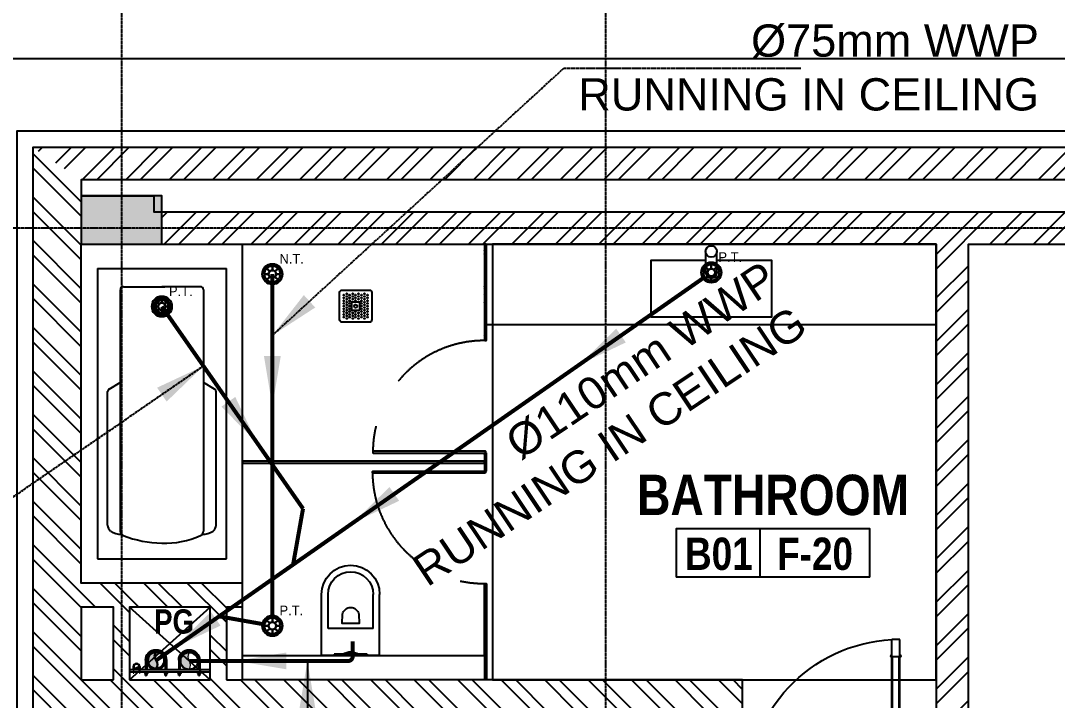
# Model space of a CAD drawing. Header units: millimetres. Extents: x -8500 to 104886, y -7800 to 56500.
# Drawn here: x 53925 to 60351, y 43374 to 47585 of the extents above; entities that cross this region are included whole.
import ezdxf
from ezdxf.enums import TextEntityAlignment as Align

# ---------------------------------------------------------------- set-up
doc = ezdxf.new("R2010")
doc.units = ezdxf.units.MM
doc.header["$LTSCALE"] = 10
doc.set_wipeout_variables(frame=1)
for name, pattern in [('1803 B01 Axis$0$CENTER2', [1.125, 0.75, -0.125, 0.125, -0.125]), ('ACISOWELD', [3, 2, -1]), ('CENTER', [2, 1.25, -0.25, 0.25, -0.25]), ('HIDDEN', [0.375, 0.25, -0.125])]:
    doc.linetypes.add(name, pattern=pattern)
for name, color, linetype in [('1803 B01 Axis$0$AXIS-MEP', 8, '1803 B01 Axis$0$CENTER2'), ('1803 B01 b03$0$COLS-AR', 4, 'Continuous'), ('1803 B01 b03$0$COLS-HATCH-AR', 251, 'Continuous'), ('1803 B01 b03$0$DOOR-AR', 43, 'Continuous'), ('1803 B01 b03$0$ELEV1-AR', 6, 'Continuous'), ('1803 B01 b03$0$FIX-AR', 45, 'Continuous'), ('1803 B01 b03$0$OPEN-AR', 1, 'Continuous'), ('1803 B01 b03$0$TAG-ROOM-AR', 181, 'Continuous'), ('1803 B01 b03$0$TOILET-FIX-AR', 45, 'Continuous'), ('1803 B01 b03$0$TXT-AR', 3, 'Continuous'), ('1803 B01 b03$0$WALL-AR', 7, 'Continuous'), ('1803 B01 b03$0$WALL-CAV-AR', 1, 'Continuous'), ('CEILING', 7, 'Continuous'), ('DIM-IN-AR', 251, 'Continuous'), ('FIX-AR', 45, 'Continuous'), ('ID-FUR', 1, 'Continuous'), ('ID-GLASS', 5, 'Continuous'), ('ID-HATCH', 8, 'Continuous'), ('ID-SANITARY', 1, 'Continuous'), ('ID-WIPEOUT', 8, 'Continuous'), ('PIPE SUPPORT', 12, 'Continuous'), ('SH- WWP', 92, 'Continuous')]:
    doc.layers.add(name, color=color, linetype=linetype)
for name, color, linetype, lineweight in [('cws', 5, 'Continuous', 5), ('FUR', 9, 'Continuous', 9), ('OUTER', 10, 'Continuous', 25), ('SH - CWS', 5, 'Continuous', 5), ('SH - SWP', 10, 'Continuous', 25), ('SH - WWP', 82, 'CENTER', 13), ('SH- SWP', 1, 'Continuous', 15), ('TOILET 5', 10, 'Continuous', 25), ('WWP', 82, 'CENTER', 13)]:
    doc.layers.add(name, color=color, linetype=linetype, lineweight=lineweight)
doc.styles.add('1803 B01 b03$0$ARABIC1', font='sarb.shx')
doc.styles.add('1803 B01 b03$0$BOLD-SOFT', font='swisscb.ttf')
doc.styles.add('ARIAL', font='Arial.ttf')
doc.dimstyles.new('1-100-OUT', dxfattribs={"dimscale": 1.25, "dimtxt": 180, "dimasz": 1, "dimexe": 0, "dimexo": 0, "dimgap": 60, "dimtad": 1, "dimdec": 0, "dimblk": 'DIM-END', "dimcen": 2.5, "dimclrd": 256, "dimclre": 3, "dimclrt": 3, "dimadec": 0, "dimazin": 0, "dimtfac": 1, "dimtdec": 0, "dimtix": 1, "dimtmove": 2, "dimatfit": 0, "dimldrblk": 'LEADER-ARROW', "dimlwe": -1, "dimarcsym": 0})

# ---------------------------------------------------------------- blocks, each defined once
blk = doc.blocks.new('1803 B01 b03$0$1st cols')
at = {"layer": '1803 B01 b03$0$COLS-HATCH-AR'}
h = blk.add_hatch(color=256, dxfattribs=at)
h.dxf.hatch_style = 1
h.paths.add_polyline_path([(54300, 46200), (54800, 46200), (54800, 46500), (54300, 46500)])
at = {"layer": '1803 B01 b03$0$COLS-AR'}
blk.add_lwpolyline([(54300, 46200), (54800, 46200), (54800, 46500), (54300, 46500)], close=True, dxfattribs=at)
blk = doc.blocks.new('1803 B01 Axis$0$1803 B01 AXIS')
for p, q in [((54550, 55300), (54550, -5800)), ((57550, 55300), (57550, -5800)), ((85300, 46300), (-7300, 46300))]:
    blk.add_line(p, q)
blk = doc.blocks.new('1803 B01 Axis')
at = {"layer": '1803 B01 Axis$0$AXIS-MEP'}
blk.add_blockref('1803 B01 Axis$0$1803 B01 AXIS', (0, 0), dxfattribs=at)
blk = doc.blocks.new('1803 B01 b03$0$bath tube-1.8m')
for p, q in [((0, -1.8), (0, 0)), ((0, 0), (0.8, 0)), ((0.8, 0), (0.8, -1.8)), ((0.1424, -1.6678), (0.1424, -0.1708)), ((0.6576, -1.6678), (0.6576, -0.1708)), ((0.0638, -0.2096), (0.0638, -1.0364)), ((0.7362, -0.2096), (0.7362, -1.0364)), ((0.0731, -1.0524), (0.1424, -1.094)), ((0.7269, -1.0524), (0.6576, -1.094)), ((0.1621, -1.6867), (0.4174, -1.6867)), ((0.6379, -1.6867), (0.4, -1.6867)), ((0, -1.8), (0.8, -1.8))]:
    blk.add_line(p, q)
at = {"extrusion": (0, 0, -1)}
for centre, major_axis, ratio, start_param, end_param in [((0.4174, -0.7579), (0.6906, 0.0238), 0.957002, 4.36504, 4.720189), ((0.3834, -0.7543), (0.1817, 0.6368), 0.904664, -0.278009, 0.131603), ((0.1129, -0.2096), (-0.0491, 0), 0.9616, 0, 0.902888), ((0.1434, -0.2467), (0.0982, 0), 0.9616, 4.044481, 4.774829), ((0.1719, -0.1708), (0.0295, 0), 0.9616, 3.141593, 4.330004), ((0.6281, -0.1708), (-0.0295, 0), 0.9616, 1.953181, 3.141593), ((0.6566, -0.2467), (-0.0982, 0), 0.9616, 1.508356, 2.238705), ((0.6871, -0.2096), (-0.0491, 0), 0.9616, 2.238705, 3.141593), ((0.0835, -1.0364), (-0.0196, 0), 0.9616, -1.012197, 0), ((0.7165, -1.0364), (-0.0196, 0), 0.9616, 3.141593, 4.15379), ((0.4, -1.5639), (-0.0393, 0), 0.9616, 4.712389, 7.853982), ((0.4, -1.5639), (-0.0393, 0), 0.9616, 1.570796, 4.712389), ((0.1621, -1.6678), (-0.0196, 0), 0.9616, 4.712389, 6.283185), ((0.6379, -1.6678), (-0.0196, 0), 0.9616, 3.141593, 4.712389)]:
    blk.add_ellipse(centre, major_axis=major_axis, ratio=ratio, start_param=start_param, end_param=end_param, dxfattribs=at)
blk = doc.blocks.new('1803 B01 b03$0$door 1000')
for p, q in [((25, 0), (25, 950)), ((25, 950), (75, 950)), ((75, 0), (75, 950)), ((25, 848.2), (30, 848.2)), ((30, 100), (30, 848.2)), ((30, 842.9), (70, 842.9)), ((70, 100), (70, 848.2)), ((70, 848.2), (75, 848.2)), ((25, 100), (30, 100)), ((30, 105.3), (70, 105.3)), ((70, 100), (75, 100)), ((25, 0), (75, 0))]:
    blk.add_line(p, q)
for points in [[(0, -100), (60, -100), (60, -50), (25, -50), (25, 0), (0, 0)], [(1000, -100), (950, -100), (950, -50), (975, -50), (975, 0), (1000, 0)]]:
    blk.add_lwpolyline(points)
for centre, radius, start, end in [((23.2, -0.7), 952.1, 0.04316, 86.88143), ((26.9, 848.5), 8.32, 103.07832, 256.92167), ((73.1, 848.5), 8.32, 283.07832, 76.92167), ((26.9, 99.7), 8.32, 103.07832, 256.92167), ((73.1, 99.7), 8.32, 283.07832, 76.92167)]:
    blk.add_arc(centre, radius, start, end)
blk = doc.blocks.new('1803 B01 b03$0$ROOM NO-TAG-100')
for p, q in [((-0.8, 0), (-0.8, 3)), ((6, 0), (-6, 0))]:
    blk.add_line(p, q)
blk.add_lwpolyline([(6, 0), (6, 3), (-6, 3), (-6, 0)])
at = {"color": 3, "style": '1803 B01 b03$0$ARABIC1'}
for p in [(0, 20.479), (0, 17.71), (0, 14.912)]:
    blk.add_attdef('---', text='', height=2, dxfattribs=at).set_placement(p, align=Align.CENTER)
at = {"style": '1803 B01 b03$0$BOLD-SOFT'}
for p in [(0, 10.525), (0, 7.134), (0, 3.857)]:
    blk.add_attdef('///', text='', height=2.5, dxfattribs=at).set_placement(p, align=Align.CENTER)
at = {"color": 9, "style": '1803 B01 b03$0$BOLD-SOFT'}
for tag, p in [('B00', (-3.358, 0.458)), ('X00', (2.603, 0.458))]:
    blk.add_attdef(tag, text='', height=2, dxfattribs=at).set_placement(p, align=Align.CENTER)
blk = doc.blocks.new('A$C29A14E84')
for p, q in [((-35, 0), (-35, -130)), ((35, -130), (35, 0))]:
    blk.add_line(p, q)
blk.add_lwpolyline([(-35, -55), (-375, -55), (-375, -405), (375, -405), (375, -55), (35, -55)])
blk.add_circle((0, 0), 35)
blk.add_arc((0, -130), 35, 180, 0)
blk = doc.blocks.new('*U145')
at = {"layer": 'ID-HATCH'}
h = blk.add_hatch(dxfattribs=at)
h.set_pattern_fill('AR-RROOF', color=8, scale=4, angle=45)
h.set_pattern_definition([(45, (-2536.5117, 290.1926), (3.3941125, 9.050967), [60, -8, 20, -4]), (45, (-2534.164, 295.3686), (-6.590235, 0.933381), [12, -1.32, 24, -3]), (45, (-2537.5016, 294.011), (12.812775, 16.6028672), [32, -5.6, 16, -4])])
h.paths.add_polyline_path([(-2, -8), (-698, -8), (-700, -6), (-700, 2), (-698, 4), (-2, 4), (0, 2), (0, -6)])
blk.add_lwpolyline([(-2, -8), (-698, -8), (-700, -6), (-700, 2), (-698, 4), (-2, 4), (0, 2), (0, -6)], close=True)
blk = doc.blocks.new('*U185')
at = {"layer": 'ID-HATCH'}
h = blk.add_hatch(dxfattribs=at)
h.set_pattern_fill('AR-RROOF', color=8, scale=4, angle=45)
h.set_pattern_definition([(45, (-1938.0114, 292.1746), (3.3941125, 9.050967), [60, -8, 20, -4]), (45, (-1935.664, 297.3506), (-6.590235, 0.933381), [12, -1.32, 24, -3]), (45, (-1939.0013, 295.993), (12.8127749, 16.6028672), [32, -5.6, 16, -4])])
h.paths.add_polyline_path([(2, 8), (1497.6, 8), (1499.6, 6), (1499.6, -2), (1497.6, -4), (2, -4), (0, -2), (0, 6)])
blk.add_lwpolyline([(2, 8), (1497.6, 8), (1499.6, 6), (1499.6, -2), (1497.6, -4), (2, -4), (0, -2), (0, 6)], close=True)
blk = doc.blocks.new('*U186')
at = {"layer": 'ID-HATCH'}
h = blk.add_hatch(dxfattribs=at)
h.set_pattern_fill('AR-RROOF', color=8, scale=4, angle=45)
h.set_pattern_definition([(45, (-1948.4722, 292.187), (3.3941125, 9.050967), [60, -8, 20, -4]), (45, (-1946.1246, 297.363), (-6.590235, 0.933381), [12, -1.32, 24, -3]), (45, (-1949.4622, 296.0054), (12.812775, 16.6028672), [32, -5.6, 16, -4])])
h.paths.add_polyline_path([(-2, 8), (-110, 8), (-112, 6), (-112, -2), (-110, -4), (-2, -4), (0, -2), (0, 6)])
blk.add_lwpolyline([(-2, 8), (-110, 8), (-112, 6), (-112, -2), (-110, -4), (-2, -4), (0, -2), (0, 6)], close=True)
blk = doc.blocks.new('*U187')
at = {"layer": 'ID-HATCH'}
h = blk.add_hatch(dxfattribs=at)
h.set_pattern_fill('AR-RROOF', color=8, scale=4, angle=45)
h.set_pattern_definition([(45, (-2130.731, 292.1792), (3.3941125, 9.050967), [60, -8, 20, -4]), (45, (-2128.383, 297.355), (-6.590235, 0.933381), [12, -1.32, 24, -3]), (45, (-2131.7208, 295.9976), (12.812775, 16.6028672), [32, -5.6, 16, -4])])
h.paths.add_polyline_path([(2, 8), (595.3, 8), (597.3, 6), (597.3, -2), (595.3, -4), (2, -4), (0, -2), (0, 6)])
blk.add_lwpolyline([(2, 8), (595.3, 8), (597.3, 6), (597.3, -2), (595.3, -4), (2, -4), (0, -2), (0, 6)], close=True)
blk = doc.blocks.new('*U188')
blk.add_wipeout([(0, 150), (0, 0), (-1500, 0), (-1500, 150)]).dxf.layer = 'ID-WIPEOUT'
blk.add_lwpolyline([(0, 0), (-1500, 0), (-1500, 150), (0, 150)], close=True)
blk = doc.blocks.new('XR-FF_PLAN_INT$0$First Floor Plan$0$C41FC29B5')
for p, q in [((-102.5, -9.5), (-102.5, 0)), ((102.5, 0), (-102.5, 0)), ((102.5, -9.5), (102.5, 0)), ((102.5, -9.5), (-102.5, -9.5)), ((13.4, -22.7), (13.4, -9.5))]:
    blk.add_line(p, q)
blk.add_arc((0.5, 59.4), 83.2, 236.00612, 303.99388)
blk = doc.blocks.new('XR-FF_PLAN_INT$0$First Floor Plan$0$C2B5C50D5')
at = {"ltscale": 10}
for p, q in [((179.3, 0), (-180.7, 0)), ((-180, 0), (-180, -380)), ((180, 0), (180, -380)), ((-140, -168.2), (-140, -380)), ((140, -168.2), (-140, -168.2)), ((140, -168.2), (140, -380))]:
    blk.add_line(p, q, dxfattribs=at)
blk.add_lwpolyline([(50.2, -256.9), (52.8, -199.7), (0, -199.7), (-52.8, -199.7), (-50.2, -256.9, 0.36532), (0, -298.6, 0.36532)], format="xyb", close=True, dxfattribs=at)
for radius in [180, 140]:
    blk.add_arc((0, -380), radius, 180, 0, dxfattribs=at)
blk.add_blockref('XR-FF_PLAN_INT$0$First Floor Plan$0$C41FC29B5', (0, 0))
blk = doc.blocks.new('A$C4CEA6FF1')
blk.add_wipeout([(-516.4, -100), (-683.6, -100), (-689.1, -99), (-693.3, -96.8), (-695.2, -95.2), (-697.1, -92.9), (-698.7, -90.1), (-699.7, -86.6), (-700, -84.7), (-700, 83.6), (-699.7, 86.8), (-699.4, 88), (-698.7, 89.9), (-697.6, 92.1), (-696.9, 93.2), (-695.7, 94.7), (-694.2, 96.2), (-692.7, 97.3), (-691.3, 98.1), (-689.2, 99), (-687.9, 99.4), (-685.3, 99.9), (-683.6, 100), (-516.4, 100), (-513.7, 99.8), (-511.2, 99.2), (-508.8, 98.2), (-506.7, 96.8), (-505, 95.4), (-504, 94.3), (-502.9, 92.9), (-501.8, 91.1), (-501.2, 89.7), (-500.7, 88.4), (-500.4, 87.3), (-500.2, 86.2), (-500.1, 85.2), (-500, 83.6), (-500, -83.6), (-500.1, -85.8), (-500.5, -87.6), (-501.1, -89.6), (-502.1, -91.7), (-503.1, -93.2), (-504.2, -94.5), (-505, -95.4), (-506.1, -96.4), (-507, -97), (-508.1, -97.7), (-509.2, -98.3), (-510.4, -98.9), (-512, -99.4), (-513.5, -99.7), (-515.4, -100)]).dxf.layer = 'ID-WIPEOUT'
blk.add_lwpolyline([(-516.4, -100), (-683.6, -100, -0.414214), (-700, -83.6), (-700, 83.6, -0.414214), (-683.6, 100), (-516.4, 100, -0.414214), (-500, 83.6), (-500, -83.6, -0.414214)], format="xyb", close=True)
blk.add_lwpolyline([(-625.5, -24.4), (-575.5, -24.4), (-575.5, 25.6), (-625.5, 25.6)], close=True)
for centre, radius in [((-668.1, 74.4), 3), ((-651.1, 74.4), 3), ((-634.1, 74.4), 3), ((-617.1, 74.4), 3), ((-600.1, 74.4), 3), ((-583.1, 74.4), 3), ((-566.1, 74.4), 3), ((-548.8, 74.4), 3), ((-531.8, 74.4), 3), ((-676.5, 55.6), 3), ((-676.5, 18.9), 3), ((-668.1, 37.6), 3), ((-668.1, 0.9), 3), ((-659.5, 55.6), 3), ((-659.5, 18.9), 3), ((-651.1, 37.6), 3), ((-651.1, 0.9), 3), ((-642.5, 55.6), 3), ((-642.5, 18.9), 3), ((-634.1, 37.6), 3), ((-634.1, 0.9), 3), ((-625.5, 55.6), 3), ((-617.1, 37.6), 3), ((-608.5, 55.6), 3), ((-600.5, 0.6), 10), ((-600.1, 37.6), 3), ((-591.5, 55.6), 3), ((-583.1, 37.6), 3), ((-574.5, 55.6), 3), ((-566.1, 37.6), 3), ((-566.1, 0.9), 3), ((-557.5, 55.6), 3), ((-557.5, 18.9), 3), ((-548.8, 37.6), 3), ((-548.8, 0.9), 3), ((-540.3, 55.6), 3), ((-540.3, 18.9), 3), ((-531.8, 37.6), 3), ((-531.8, 0.9), 3), ((-523.3, 55.6), 3), ((-523.3, 18.9), 3), ((-676.5, -17.8), 3), ((-676.5, -54.7), 3), ((-668.1, -36), 3), ((-659.5, -17.8), 3), ((-659.5, -54.7), 3), ((-651.1, -36), 3), ((-642.5, -17.8), 3), ((-642.5, -54.7), 3), ((-634.1, -36), 3), ((-625.5, -54.7), 3), ((-617.1, -36), 3), ((-608.5, -54.7), 3), ((-600.1, -36), 3), ((-591.5, -54.7), 3), ((-583.1, -36), 3), ((-574.5, -54.7), 3), ((-566.1, -36), 3), ((-557.5, -17.8), 3), ((-557.5, -54.7), 3), ((-548.8, -36), 3), ((-540.3, -17.8), 3), ((-540.3, -54.7), 3), ((-531.8, -36), 3), ((-523.3, -17.8), 3), ((-523.3, -54.7), 3), ((-668.1, -72.7), 3), ((-651.1, -72.7), 3), ((-634.1, -72.7), 3), ((-617.1, -72.7), 3), ((-600.1, -72.7), 3), ((-583.1, -72.7), 3), ((-566.1, -72.7), 3), ((-548.8, -72.7), 3), ((-531.8, -72.7), 3)]:
    blk.add_circle(centre, radius)
blk = doc.blocks.new('*U189')
at = {"layer": 'ID-HATCH'}
h = blk.add_hatch(dxfattribs=at)
h.set_pattern_fill('AR-RROOF', color=8, scale=4, angle=45)
h.set_pattern_definition([(45, (-3171.9807, 292.16), (3.3941125, 9.050967), [60, -8, 20, -4]), (45, (-3169.633, 297.336), (-6.590235, 0.933381), [12, -1.32, 24, -3]), (45, (-3172.9706, 295.9782), (12.8127749, 16.6028672), [32, -5.6, 16, -4])])
h.paths.add_polyline_path([(-2, 8), (-595.5, 8), (-597.5, 6), (-597.5, -2), (-595.5, -4), (-2, -4), (0, -2), (0, 6)])
blk.add_lwpolyline([(-2, 8), (-595.5, 8), (-597.5, 6), (-597.5, -2), (-595.5, -4), (-2, -4), (0, -2), (0, 6)], close=True)
blk = doc.blocks.new('*X209')
at = {"color": 0}
for p, q in [((113.6, 341.5), (113.7, 341.6)), ((113.7, 341.4), (114.3, 342)), ((113.8, 341.4), (114.3, 341.8)), ((113.9, 341.3), (114.3, 341.7)), ((114, 341.2), (114.3, 341.5)), ((114.1, 341.1), (114.3, 341.3)), ((114.2, 341), (114.3, 341.1)), ((114.3, 340.9), (114.3, 340.9))]:
    blk.add_line(p, q, dxfattribs=at)
blk = doc.blocks.new('fgdsgretr')
at = {"layer": 'PIPE SUPPORT', "lineweight": -3}
for p, q in [((-31800915.5, -21798545.6, 0), (-31800914.5, -21798544.7, 0)), ((-31800915.5, -21798547.2, 0), (-31800915.5, -21798545.6, 0)), ((-31800914.5, -21798536, 0), (-31800912.7, -21798534.1, 0)), ((-31800914.5, -21798544.7, 0), (-31800914.5, -21798536, 0)), ((-31800897, -21798544.7, 0), (-31800914.5, -21798544.7, 0)), ((-31800898.9, -21798534.1, 0), (-31800912.7, -21798534.1, 0)), ((-31800909.8, -21798524.9, 0), (-31800908.5, -21798523.5, 0)), ((-31800909.8, -21798524.9, 0), (-31800909.8, -21798534.1, 0)), ((-31800909.8, -21798621.2, 0), (-31800909.8, -21798560.4, 0)), ((-31800903, -21798523.5, 0), (-31800908.5, -21798523.5, 0)), ((-31800908.5, -21798544.8, 0), (-31800908.5, -21798538, 0)), ((-31800901.7, -21798524.9, 0), (-31800903, -21798523.5, 0)), ((-31800903, -21798537.9, 0), (-31800903, -21798544.8, 0)), ((-31800901.7, -21798524.9, 0), (-31800901.7, -21798534.1, 0)), ((-31800901.7, -21798618.6, 0), (-31800901.7, -21798560.4, 0)), ((-31800897, -21798536, 0), (-31800898.9, -21798534.1, 0)), ((-31800897, -21798544.7, 0), (-31800897, -21798536, 0)), ((-31800896, -21798545.6, 0), (-31800897, -21798544.7, 0)), ((-31800896, -21798547.2, 0), (-31800896, -21798545.6, 0)), ((-31800793.1, -21798545.6, 0), (-31800792.2, -21798544.7, 0)), ((-31800793.1, -21798547.2, 0), (-31800793.1, -21798545.6, 0)), ((-31800792.2, -21798536, 0), (-31800790.3, -21798534.1, 0)), ((-31800792.2, -21798544.7, 0), (-31800792.2, -21798536, 0)), ((-31800774.6, -21798544.7, 0), (-31800792.2, -21798544.7, 0)), ((-31800776.5, -21798534.1, 0), (-31800790.3, -21798534.1, 0)), ((-31800787.5, -21798524.9, 0), (-31800786.1, -21798523.5, 0)), ((-31800787.5, -21798524.9, 0), (-31800787.5, -21798534.1, 0)), ((-31800787.5, -21798618.6, 0), (-31800787.5, -21798560.4, 0)), ((-31800780.7, -21798523.5, 0), (-31800786.1, -21798523.5, 0)), ((-31800786.1, -21798544.8, 0), (-31800786.1, -21798538, 0)), ((-31800779.3, -21798524.9, 0), (-31800780.7, -21798523.5, 0)), ((-31800780.7, -21798537.9, 0), (-31800780.7, -21798544.8, 0)), ((-31800779.3, -21798524.9, 0), (-31800779.3, -21798534.1, 0)), ((-31800779.3, -21798621.2, 0), (-31800779.3, -21798560.4, 0)), ((-31800774.6, -21798536, 0), (-31800776.5, -21798534.1, 0)), ((-31800774.6, -21798544.7, 0), (-31800774.6, -21798536, 0)), ((-31800773.7, -21798545.6, 0), (-31800774.6, -21798544.7, 0)), ((-31800773.7, -21798547.2, 0), (-31800773.7, -21798545.6, 0)), ((-31800901.7, -21798591.9, 0), (-31800909.8, -21798591.9, 0)), ((-31800909.8, -21798604.1, 0), (-31800901.7, -21798604.1, 0)), ((-31800787.5, -21798591.9, 0), (-31800779.3, -21798591.9, 0)), ((-31800779.3, -21798604.1, 0), (-31800787.5, -21798604.1, 0))]:
    blk.add_line(p, q, dxfattribs=at)
for centre, radius, start, end in [((-31800914.8, -21798539.8, 0), 6.59, 15.79233, 59.25612), ((-31800913.4, -21798588, 0), 19.7, 54.35446, 79.90861), ((-31800913.4, -21798593.9, 0), 19.7, 54.35446, 79.90861), ((-31800905.5, -21798524.6, 0), 6.12, 225.7324, 259.05698), ((-31800907, -21798526.4, 0), 6.12, 242.83913, 259.05698), ((-31800905, -21798524.4, 0), 4.83, 206.41886, 256.78781), ((-31800904.8, -21798521.8, 0), 4.84, 206.52627, 256.82014), ((-31800902.9, -21798538.7, 0), 5.65, 125.40612, 172.70731), ((-31800914.9, -21798543.5, 0), 13, 46.71873, 58.80988), ((-31800912.6, -21798537.3, 0), 8.97, 21.2252, 49.04263), ((-31800904.2, -21798522.5, 0), 2.53, 204.83496, 250.10483), ((-31800912.5, -21798538.5, 0), 11.4, 22.66698, 55.56222), ((-31800909.4, -21798539.8, 0), 6.59, 15.79233, 59.53995), ((-31800912.4, -21798536, 0), 11.5, 20.87818, 55.70364), ((-31800903.3, -21798517.9, 0), 6.12, 248.1121, 259.05698), ((-31800911.8, -21798535.9, 0), 13, 38.8166, 58.80988), ((-31800911.2, -21798535, 0), 13, 42.81946, 58.80988), ((-31800896.7, -21798539.8, 0), 6.59, 120.74388, 164.20767), ((-31800887.8, -21798552.3, 0), 24.2, 234.35446, 234.92409), ((-31800792.5, -21798539.8, 0), 6.59, 15.79233, 59.25612), ((-31800783.2, -21798524.6, 0), 6.12, 225.7324, 259.05698), ((-31800784.7, -21798526.4, 0), 6.12, 242.83913, 259.05698), ((-31800801.4, -21798552.3, 0), 24.2, 305.07591, 305.64554), ((-31800775.8, -21798588, 0), 19.7, 100.09139, 125.64554), ((-31800775.8, -21798593.9, 0), 19.7, 100.09139, 125.64554), ((-31800782.6, -21798524.4, 0), 4.83, 206.41886, 256.78781), ((-31800782.4, -21798521.8, 0), 4.84, 206.52627, 256.82014), ((-31800780.5, -21798538.7, 0), 5.65, 125.40612, 172.70731), ((-31800792.5, -21798543.5, 0), 13, 46.71873, 58.80988), ((-31800790.2, -21798537.3, 0), 8.97, 21.2252, 49.04263), ((-31800781.9, -21798522.5, 0), 2.53, 204.83496, 250.10483), ((-31800790.2, -21798538.5, 0), 11.4, 22.66698, 55.56222), ((-31800787, -21798539.8, 0), 6.59, 15.79233, 59.53995), ((-31800790, -21798536, 0), 11.5, 20.87818, 55.70364), ((-31800781, -21798517.9, 0), 6.12, 248.1121, 259.05698), ((-31800789.4, -21798535.9, 0), 13, 38.8166, 58.80988), ((-31800788.9, -21798535, 0), 13, 42.81946, 58.80988), ((-31800774.3, -21798539.8, 0), 6.59, 120.74388, 164.20767), ((-31800913.4, -21798600.2, 0), 19.7, 54.35446, 79.90861), ((-31800896.1, -21798562.3, 0), 26.9, 239.3307, 258.31008), ((-31800844.6, -21798618.6, 0), 65.2, 180, 270), ((-31800887.8, -21798558.1, 0), 24.2, 234.35446, 234.92409), ((-31800887.8, -21798564.4, 0), 24.2, 234.35446, 234.92409), ((-31800844.6, -21798618.6, 0), 57.1, 180, 270), ((-31800844.6, -21798618.6, 0), 57.1, 270, 0), ((-31800844.6, -21798618.6, 0), 65.2, 270, 0), ((-31800793, -21798562.3, 0), 26.9, 281.68992, 300.6693), ((-31800801.4, -21798558.1, 0), 24.2, 305.07591, 305.64554), ((-31800801.4, -21798564.4, 0), 24.2, 305.07591, 305.64554), ((-31800775.8, -21798600.2, 0), 19.7, 100.09139, 125.64554)]:
    blk.add_arc(centre, radius, start, end, dxfattribs=at)
at = {"layer": 'PIPE SUPPORT', "lineweight": -3, "xscale": 4.727677600735238, "yscale": 4.727677600735238, "zscale": 4.727677600735238, "rotation": 89.99999999999996}
for p in [(-31799294.6, -21799074.6, 0), (-31799287.8, -21799074.6, 0), (-31799172.3, -21799074.6, 0), (-31799165.5, -21799074.6, 0)]:
    blk.add_blockref('*X209', p, dxfattribs=at)
blk = doc.blocks.new('dfgdgdgr')
at = {"layer": 'PIPE SUPPORT', "lineweight": -3}
for p, q in [((-31801068.1, -21798545.6, 0), (-31801067.1, -21798544.7, 0)), ((-31801068.1, -21798547.2, 0), (-31801068.1, -21798545.6, 0)), ((-31801067.1, -21798536, 0), (-31801065.3, -21798534.1, 0)), ((-31801067.1, -21798544.7, 0), (-31801067.1, -21798536, 0)), ((-31801049.6, -21798544.7, 0), (-31801067.1, -21798544.7, 0)), ((-31801051.5, -21798534.1, 0), (-31801065.3, -21798534.1, 0)), ((-31801062.4, -21798524.9, 0), (-31801061.1, -21798523.5, 0)), ((-31801062.4, -21798524.9, 0), (-31801062.4, -21798534.1, 0)), ((-31801062.4, -21798621.2, 0), (-31801062.4, -21798560.4, 0)), ((-31801055.6, -21798523.5, 0), (-31801061.1, -21798523.5, 0)), ((-31801061.1, -21798544.8, 0), (-31801061.1, -21798538, 0)), ((-31801054.3, -21798524.9, 0), (-31801055.6, -21798523.5, 0)), ((-31801055.6, -21798537.9, 0), (-31801055.6, -21798544.8, 0)), ((-31801054.3, -21798524.9, 0), (-31801054.3, -21798534.1, 0)), ((-31801054.3, -21798618.6, 0), (-31801054.3, -21798560.4, 0)), ((-31801049.6, -21798536, 0), (-31801051.5, -21798534.1, 0)), ((-31801049.6, -21798544.7, 0), (-31801049.6, -21798536, 0)), ((-31801048.6, -21798545.6, 0), (-31801049.6, -21798544.7, 0)), ((-31801048.6, -21798547.2, 0), (-31801048.6, -21798545.6, 0)), ((-31800945.7, -21798545.6, 0), (-31800944.8, -21798544.7, 0)), ((-31800945.7, -21798547.2, 0), (-31800945.7, -21798545.6, 0)), ((-31800944.8, -21798536, 0), (-31800942.9, -21798534.1, 0)), ((-31800944.8, -21798544.7, 0), (-31800944.8, -21798536, 0)), ((-31800927.2, -21798544.7, 0), (-31800944.8, -21798544.7, 0)), ((-31800929.1, -21798534.1, 0), (-31800942.9, -21798534.1, 0)), ((-31800940.1, -21798524.9, 0), (-31800938.7, -21798523.5, 0)), ((-31800940.1, -21798524.9, 0), (-31800940.1, -21798534.1, 0)), ((-31800940.1, -21798618.6, 0), (-31800940.1, -21798560.4, 0)), ((-31800933.3, -21798523.5, 0), (-31800938.7, -21798523.5, 0)), ((-31800938.7, -21798544.8, 0), (-31800938.7, -21798538, 0)), ((-31800932, -21798524.9, 0), (-31800933.3, -21798523.5, 0)), ((-31800933.3, -21798537.9, 0), (-31800933.3, -21798544.8, 0)), ((-31800932, -21798524.9, 0), (-31800932, -21798534.1, 0)), ((-31800932, -21798621.2, 0), (-31800932, -21798560.4, 0)), ((-31800927.2, -21798536, 0), (-31800929.1, -21798534.1, 0)), ((-31800927.2, -21798544.7, 0), (-31800927.2, -21798536, 0)), ((-31800926.3, -21798545.6, 0), (-31800927.2, -21798544.7, 0)), ((-31800926.3, -21798547.2, 0), (-31800926.3, -21798545.6, 0)), ((-31801054.3, -21798591.9, 0), (-31801062.4, -21798591.9, 0)), ((-31801062.4, -21798604.1, 0), (-31801054.3, -21798604.1, 0)), ((-31800940.1, -21798591.9, 0), (-31800932, -21798591.9, 0)), ((-31800932, -21798604.1, 0), (-31800940.1, -21798604.1, 0))]:
    blk.add_line(p, q, dxfattribs=at)
for centre, radius, start, end in [((-31801067.4, -21798539.8, 0), 6.59, 15.79233, 59.25612), ((-31801066, -21798588, 0), 19.7, 54.35446, 79.90861), ((-31801066, -21798593.9, 0), 19.7, 54.35446, 79.90861), ((-31801058.1, -21798524.6, 0), 6.12, 225.7324, 259.05698), ((-31801059.6, -21798526.4, 0), 6.12, 242.83913, 259.05698), ((-31801057.6, -21798524.4, 0), 4.83, 206.41886, 256.78781), ((-31801057.4, -21798521.8, 0), 4.84, 206.52627, 256.82014), ((-31801055.5, -21798538.7, 0), 5.65, 125.40612, 172.70731), ((-31801067.5, -21798543.5, 0), 13, 46.71873, 58.80988), ((-31801065.2, -21798537.3, 0), 8.97, 21.2252, 49.04263), ((-31801056.8, -21798522.5, 0), 2.53, 204.83496, 250.10483), ((-31801065.1, -21798538.5, 0), 11.4, 22.66698, 55.56222), ((-31801062, -21798539.8, 0), 6.59, 15.79233, 59.53995), ((-31801065, -21798536, 0), 11.5, 20.87818, 55.70364), ((-31801055.9, -21798517.9, 0), 6.12, 248.1121, 259.05698), ((-31801064.4, -21798535.9, 0), 13, 38.8166, 58.80988), ((-31801063.8, -21798535, 0), 13, 42.81946, 58.80988), ((-31801049.3, -21798539.8, 0), 6.59, 120.74388, 164.20767), ((-31801040.4, -21798552.3, 0), 24.2, 234.35446, 234.92409), ((-31800945.1, -21798539.8, 0), 6.59, 15.79233, 59.25612), ((-31800935.8, -21798524.6, 0), 6.12, 225.7324, 259.05698), ((-31800937.3, -21798526.4, 0), 6.12, 242.83913, 259.05698), ((-31800954, -21798552.3, 0), 24.2, 305.07591, 305.64554), ((-31800928.4, -21798588, 0), 19.7, 100.09139, 125.64554), ((-31800928.4, -21798593.9, 0), 19.7, 100.09139, 125.64554), ((-31800935.2, -21798524.4, 0), 4.83, 206.41886, 256.78781), ((-31800935, -21798521.8, 0), 4.84, 206.52627, 256.82014), ((-31800933.1, -21798538.7, 0), 5.65, 125.40612, 172.70731), ((-31800945.2, -21798543.5, 0), 13, 46.71873, 58.80988), ((-31800942.8, -21798537.3, 0), 8.97, 21.2252, 49.04263), ((-31800934.5, -21798522.5, 0), 2.53, 204.83496, 250.10483), ((-31800942.8, -21798538.5, 0), 11.4, 22.66698, 55.56222), ((-31800939.6, -21798539.8, 0), 6.59, 15.79233, 59.53995), ((-31800942.6, -21798536, 0), 11.5, 20.87818, 55.70364), ((-31800933.6, -21798517.9, 0), 6.12, 248.1121, 259.05698), ((-31800942, -21798535.9, 0), 13, 38.8166, 58.80988), ((-31800941.5, -21798535, 0), 13, 42.81946, 58.80988), ((-31800927, -21798539.8, 0), 6.59, 120.74388, 164.20767), ((-31801066, -21798600.2, 0), 19.7, 54.35446, 79.90861), ((-31801048.7, -21798562.3, 0), 26.9, 239.3307, 258.31008), ((-31800997.2, -21798618.6, 0), 65.2, 180, 270), ((-31801040.4, -21798558.1, 0), 24.2, 234.35446, 234.92409), ((-31801040.4, -21798564.4, 0), 24.2, 234.35446, 234.92409), ((-31800997.2, -21798618.6, 0), 57.1, 180, 270), ((-31800997.2, -21798618.6, 0), 57.1, 270, 0), ((-31800997.2, -21798618.6, 0), 65.2, 270, 0), ((-31800945.7, -21798562.3, 0), 26.9, 281.68992, 300.6693), ((-31800954, -21798558.1, 0), 24.2, 305.07591, 305.64554), ((-31800954, -21798564.4, 0), 24.2, 305.07591, 305.64554), ((-31800928.4, -21798600.2, 0), 19.7, 100.09139, 125.64554)]:
    blk.add_arc(centre, radius, start, end, dxfattribs=at)
at = {"layer": 'PIPE SUPPORT', "lineweight": -3, "xscale": 4.727677600735238, "yscale": 4.727677600735238, "zscale": 4.727677600735238, "rotation": 89.99999999999996}
for p in [(-31799447.2, -21799074.6, 0), (-31799440.4, -21799074.6, 0), (-31799324.9, -21799074.6, 0), (-31799318.1, -21799074.6, 0)]:
    blk.add_blockref('*X209', p, dxfattribs=at)
blk = doc.blocks.new('gbgfb')
at = {"layer": 'cws', "linetype": 'Continuous'}
blk.add_hatch(color=256, dxfattribs=at).paths.add_polyline_path([(-15.4, 0, -1), (15.4, 0, 0.417357), (0, 0, -0.417357)])
at = {"layer": 'cws', "linetype": 'Continuous', "lineweight": 9}
for radius in [17.1, 15.4]:
    blk.add_circle((0, 0), radius, dxfattribs=at)
blk = doc.blocks.new('*X213')
at = {"color": 0}
for p, q in [((113.6, 341.5), (113.7, 341.6)), ((113.7, 341.4), (114.3, 342)), ((113.8, 341.4), (114.3, 341.8)), ((113.9, 341.3), (114.3, 341.7)), ((114, 341.2), (114.3, 341.5)), ((114.1, 341.1), (114.3, 341.3)), ((114.2, 341), (114.3, 341.1)), ((114.3, 340.9), (114.3, 340.9))]:
    blk.add_line(p, q, dxfattribs=at)
blk = doc.blocks.new('gdfgretgr')
at = {"layer": 'PIPE SUPPORT', "lineweight": 25}
for p, q in [((-31800588.4, -21798653.4), (-31800569.8, -21798653.4)), ((-31800588.4, -21798694.1), (-31800569.8, -21798694.1)), ((-31800587.6, -21798655.9), (-31800569.8, -21798655.9)), ((-31800587.6, -21798691.5), (-31800569.8, -21798691.5)), ((-31800583.1, -21798653.4), (-31800583.1, -21798655.9)), ((-31800583.1, -21798694.1), (-31800583.1, -21798691.5)), ((-31800579.3, -21798655.9), (-31800579.3, -21798653.4)), ((-31800579.3, -21798691.5), (-31800579.3, -21798694.1)), ((-31800556.6, -21798651.6), (-31800556.1, -21798651.6)), ((-31800556.6, -21798657.7), (-31800556.1, -21798657.7)), ((-31800556.6, -21798689.8), (-31800556.1, -21798689.8)), ((-31800556.6, -21798695.8), (-31800556.1, -21798695.8)), ((-31800556.1, -21798651.6), (-31800555.8, -21798651.9)), ((-31800556.1, -21798657.7), (-31800555.8, -21798657.4)), ((-31800556.1, -21798689.8), (-31800555.8, -21798690.1)), ((-31800556.1, -21798695.8), (-31800555.8, -21798695.5)), ((-31800553.7, -21798653.8), (-31800555.9, -21798653.8)), ((-31800555.9, -21798655.5), (-31800553.7, -21798655.5)), ((-31800553.7, -21798692), (-31800555.9, -21798692)), ((-31800555.9, -21798693.7), (-31800553.7, -21798693.7)), ((-31800555.8, -21798651.9), (-31800553.1, -21798651.9)), ((-31800555.8, -21798651.9), (-31800555.8, -21798657.4)), ((-31800555.8, -21798657.4), (-31800553.1, -21798657.4)), ((-31800555.8, -21798690.1), (-31800553.1, -21798690.1)), ((-31800555.8, -21798690.1), (-31800555.8, -21798695.5)), ((-31800555.8, -21798695.5), (-31800553.1, -21798695.5)), ((-31800553.1, -21798651.9), (-31800552.5, -21798652.5)), ((-31800553.1, -21798657.4), (-31800552.5, -21798656.8)), ((-31800553.1, -21798690.1), (-31800552.5, -21798690.7)), ((-31800553.1, -21798695.5), (-31800552.5, -21798695)), ((-31800552.5, -21798652.5), (-31800552.5, -21798656.8)), ((-31800549.6, -21798653.4), (-31800552.5, -21798653.4)), ((-31800549.6, -21798655.9), (-31800552.5, -21798655.9)), ((-31800552.5, -21798690.7), (-31800552.5, -21798695)), ((-31800549.6, -21798691.5), (-31800552.5, -21798691.5)), ((-31800549.6, -21798694.1), (-31800552.5, -21798694.1)), ((-31800549.6, -21798653.4), (-31800549.2, -21798653.8)), ((-31800549.6, -21798655.9), (-31800549.2, -21798655.5)), ((-31800549.6, -21798691.5), (-31800549.2, -21798692)), ((-31800549.6, -21798694.1), (-31800549.2, -21798693.7)), ((-31800549.2, -21798653.8), (-31800549.2, -21798655.5)), ((-31800549.2, -21798692), (-31800549.2, -21798693.7))]:
    blk.add_line(p, q, dxfattribs=at)
for centre, radius, start, end in [((-31800587.6, -21798673.7), 20.3, 90, 180), ((-31800587.6, -21798673.7), 20.3, 180, 270), ((-31800587.6, -21798673.7), 17.8, 90, 180), ((-31800587.6, -21798673.7), 17.8, 180, 270), ((-31800570.1, -21798657.7), 8.37, 149.3307, 168.31008), ((-31800570.1, -21798689.8), 8.37, 191.68992, 210.6693), ((-31800570.7, -21798660.3), 7.55, 144.35446, 144.92409), ((-31800570.7, -21798687.2), 7.55, 215.07591, 215.64554), ((-31800581.8, -21798652.3), 6.15, 324.35446, 349.90861), ((-31800581.8, -21798695.2), 6.15, 10.09139, 35.64554), ((-31800579.9, -21798652.3), 6.15, 324.35446, 349.90861), ((-31800568.7, -21798660.3), 7.55, 144.35446, 144.92409), ((-31800568.7, -21798687.2), 7.55, 215.07591, 215.64554), ((-31800579.9, -21798695.2), 6.15, 10.09139, 35.64554), ((-31800566.9, -21798660.3), 7.55, 144.35446, 144.92409), ((-31800566.9, -21798687.2), 7.55, 215.07591, 215.64554), ((-31800578, -21798652.3), 6.15, 324.35446, 349.90861), ((-31800578, -21798695.2), 6.15, 10.09139, 35.64554), ((-31800554.3, -21798651.8), 2.05, 285.79233, 329.25612), ((-31800554.3, -21798655.8), 2.05, 30.46005, 74.20767), ((-31800554, -21798653.8), 1.76, 277.29269, 324.59388), ((-31800554.3, -21798657.5), 2.05, 30.74388, 74.20767), ((-31800554.3, -21798690), 2.05, 285.79233, 329.25612), ((-31800554.3, -21798693.9), 2.05, 30.46005, 74.20767), ((-31800554, -21798691.9), 1.76, 277.29269, 324.59388), ((-31800554.3, -21798695.6), 2.05, 30.74388, 74.20767), ((-31800553.9, -21798656.8), 3.55, 34.43778, 67.33302), ((-31800553.5, -21798656.8), 2.8, 40.95737, 68.7748), ((-31800555.5, -21798657.5), 4.04, 31.19012, 43.28127), ((-31800553.9, -21798694.9), 3.55, 34.43778, 67.33302), ((-31800553.5, -21798694.9), 2.8, 40.95737, 68.7748), ((-31800555.5, -21798695.7), 4.04, 31.19012, 43.28127), ((-31800550.1, -21798655.1), 1.91, 190.94302, 207.16087), ((-31800550.1, -21798693.2), 1.91, 190.94302, 207.16087), ((-31800553.1, -21798656.7), 3.58, 34.29636, 69.12182), ((-31800553.1, -21798694.9), 3.58, 34.29636, 69.12182), ((-31800549.6, -21798654.6), 1.91, 190.94302, 224.2676), ((-31800549.6, -21798692.7), 1.91, 190.94302, 224.2676), ((-31800549.5, -21798654.4), 1.5, 193.21219, 243.58114), ((-31800549.5, -21798692.6), 1.5, 193.21219, 243.58114), ((-31800553.1, -21798656.6), 4.04, 31.19012, 51.1834), ((-31800553.1, -21798694.7), 4.04, 31.19012, 51.1834), ((-31800548.7, -21798654.4), 1.51, 193.17986, 243.47373), ((-31800548.7, -21798692.5), 1.51, 193.17986, 243.47373), ((-31800552.8, -21798656.4), 4.04, 31.19012, 47.18054), ((-31800552.8, -21798694.5), 4.04, 31.19012, 47.18054), ((-31800548.9, -21798654.2), 0.789, 199.89517, 245.16504), ((-31800548.9, -21798692.3), 0.789, 199.89517, 245.16504), ((-31800547.5, -21798653.9), 1.91, 190.94302, 201.8879), ((-31800547.5, -21798692), 1.91, 190.94302, 201.8879)]:
    blk.add_arc(centre, radius, start, end, dxfattribs=at)
at = {"layer": 'PIPE SUPPORT', "lineweight": 25, "xscale": -1.473561849579814, "yscale": 1.473561849579814, "zscale": 1.473561849579814, "rotation": 180}
for p in [(-31800721, -21798150.4), (-31800721, -21798152.5), (-31800721, -21798188.5), (-31800721, -21798190.6)]:
    blk.add_blockref('*X213', p, dxfattribs=at)
blk = doc.blocks.new('HHYRYRY')
at = {"layer": 'SH - WWP', "linetype": 'Continuous', "lineweight": 30, "ltscale": 15}
for p, q in [((-29410832.5, -22433313.2), (-29410859.4, -22433313.2)), ((-29410825.8, -22433296.9), (-29410844.8, -22433277.9)), ((-29410809.4, -22433290.1), (-29410809.4, -22433263.3)), ((-29410793.1, -22433296.9), (-29410774.1, -22433277.9)), ((-29410786.4, -22433313.2), (-29410759.5, -22433313.2)), ((-29410825.8, -22433329.5), (-29410844.8, -22433348.5)), ((-29410809.4, -22433336.3), (-29410809.4, -22433363.2)), ((-29410793.1, -22433329.5), (-29410774.1, -22433348.5))]:
    blk.add_line(p, q, dxfattribs=at)
for radius in [62.4, 50, 23.1]:
    blk.add_circle((-29410809.4, -22433313.2), radius, dxfattribs=at)
at = {"layer": 'SH - WWP', "linetype": 'Continuous', "lineweight": 30, "ltscale": 15, "insert": (-29410765.3, -22433188.1), "char_height": 59.94, "width": 240.711, "attachment_point": 1}
blk.add_mtext('P.T.', dxfattribs=at)
blk = doc.blocks.new('GRGSRTR')
at = {"layer": 'SH - WWP', "linetype": 'Continuous', "lineweight": 30, "ltscale": 15}
for p, q in [((60532.3, 11316.3), (60513.3, 11335.3)), ((60548.6, 11323), (60548.6, 11349.9)), ((60564.9, 11316.3), (60583.9, 11335.3)), ((60525.5, 11300), (60498.7, 11300)), ((60532.3, 11283.6), (60513.3, 11264.6)), ((60548.6, 11276.9), (60548.6, 11250)), ((60564.9, 11283.6), (60583.9, 11264.6)), ((60571.7, 11300), (60598.6, 11300))]:
    blk.add_line(p, q, dxfattribs=at)
for radius in [62.4, 50, 23.1]:
    blk.add_circle((60548.6, 11300), radius, dxfattribs=at)
at = {"layer": 'SH - WWP', "linetype": 'Continuous', "lineweight": 30, "ltscale": 15, "insert": (60592.7, 11425.1), "char_height": 59.94, "width": 240.711, "attachment_point": 1}
blk.add_mtext('N.T.', dxfattribs=at)
blk = doc.blocks.new('DIM-END')
at = {"layer": 'DIM-IN-AR', "color": 1}
for p, q in [((0, -90), (0, 90)), ((-90, 0), (90, 0))]:
    blk.add_line(p, q, dxfattribs=at)
at = {"layer": 'DIM-IN-AR', "color": 1, "const_width": 7.5}
blk.add_lwpolyline([(63.6, 63.6), (-63.6, -63.6)], dxfattribs=at)
blk = doc.blocks.new('LEADER-ARROW')
blk.add_solid([(-250, 41.7), (0, 0), (-250, -41.7)])
blk = doc.blocks.new('A$C193A5146')
at = {"layer": 'SH - SWP', "lineweight": 15}
h = blk.add_hatch(color=256, dxfattribs=at)
edge = h.paths.add_edge_path()
edge.add_ellipse((-1, 1.25), major_axis=(-1.13, 1.13), ratio=1, start_angle=96.3386, end_angle=173.6614, ccw=False)
edge.add_ellipse((0, 0), major_axis=(1.41, 1.41), ratio=1, start_angle=-45, end_angle=135, ccw=False)
edge.add_ellipse((1, -1.25), major_axis=(1.13, 1.13), ratio=1, start_angle=6.3386, end_angle=83.6614)
for radius in [2.25, 2]:
    blk.add_circle((0, 0), radius, dxfattribs=at)
for centre, start, end in [((1, -1.25), 51.3386, 128.6614), ((-1, 1.25), 231.3386, 308.6614)]:
    blk.add_arc(centre, 1.6, start, end, dxfattribs=at)
blk = doc.blocks.new('A$C03973A2D')
at = {"layer": 'SH- WWP', "lineweight": 30}
h = blk.add_hatch(color=256, dxfattribs=at)
edge = h.paths.add_edge_path()
edge.add_ellipse((-1, 1.25), major_axis=(-1.13, 1.13), ratio=1, start_angle=96.3386, end_angle=173.6614, ccw=False)
edge.add_ellipse((0, 0), major_axis=(1.41, 1.41), ratio=1, start_angle=-45, end_angle=135, ccw=False)
edge.add_ellipse((1, -1.25), major_axis=(1.13, 1.13), ratio=1, start_angle=6.3386, end_angle=83.6614)
for radius in [2.25, 2]:
    blk.add_circle((0, 0), radius, dxfattribs=at)
for centre, start, end in [((1, -1.25), 51.3386, 128.6614), ((-1, 1.25), 231.3386, 308.6614)]:
    blk.add_arc(centre, 1.6, start, end, dxfattribs=at)

msp = doc.modelspace()

# ---------------------------------------------------------------- hatches: boundary and pattern name
at = {"layer": 'ID-HATCH'}
h = msp.add_hatch(dxfattribs=at)
h.set_pattern_fill('ANSI32', color=256, scale=20)
h.set_pattern_definition([(45, (107950, -7250), (-134.70384, 134.70384), []), (45, (108039.8, -7250), (-134.70384, 134.70384), [])])
h.paths.add_polyline_path([(64550, 46800), (54000, 46800), (54300, 46600), (64750, 46600), (64750, 46500), (65050, 46500), (65050, 46800)])

# ---------------------------------------------------------------- linework, layer by layer
at = {"layer": '1803 B01 b03$0$ELEV1-AR'}
msp.add_lwpolyline([(65000, 45400), (65150, 45400), (65150, 46900), (53900, 46900), (53900, 38200)], dxfattribs=at)
at = {"layer": '1803 B01 b03$0$FIX-AR'}
msp.add_line((55300, 43500), (55300, 46200), dxfattribs=at)
at = {"layer": '1803 B01 b03$0$OPEN-AR'}
for p, q in [((55100, 43500), (54600, 43950)), ((54600, 43500), (55100, 43950))]:
    msp.add_line(p, q, dxfattribs=at)
msp.add_lwpolyline([(54600, 43500), (55100, 43500), (55100, 43950), (54600, 43950), (54600, 43500)], dxfattribs=at)
at = {"layer": '1803 B01 b03$0$WALL-AR'}
for points in [[(65050, 46800), (54000, 46800), (54000, 38050), (56750, 38050), (56750, 37600), (56950, 37600), (56950, 38050), (59800, 38050), (59800, 39100), (59900, 39100), (59900, 39400)], [(58399.7, 42700), (58400, 43500), (55300, 43500), (55300, 44100), (54300, 44100), (54300, 46200), (59600, 46200), (59600, 42900)], [(59800, 40900), (59800, 46200), (64750, 46200)]]:
    msp.add_lwpolyline(points, dxfattribs=at)
at = {"layer": '1803 B01 b03$0$WALL-CAV-AR'}
for points in [[(64750, 46400), (64750, 46600), (54300, 46600), (54300, 46500), (54750, 46500), (54750, 46400)], [(55200, 43500), (55300, 43500), (55300, 43950), (55200, 43950)]]:
    msp.add_lwpolyline(points, close=True, dxfattribs=at)
at = {"layer": '1803 B01 b03$0$WALL-CAV-AR', "color": 1}
msp.add_lwpolyline([(54500, 43500), (54500, 43950), (54300, 43950), (54300, 43500)], close=True, dxfattribs=at)
at = {"layer": 'FIX-AR'}
msp.add_line((59600, 45700), (56812, 45700), dxfattribs=at)
at = {"layer": 'ID-GLASS', "color": 8, "linetype": 'HIDDEN', "ltscale": 250}
for centre, start, end in [((56798.2, 44912.5), 88.70632, 180), ((56795.8, 44787.4), 180, 271.29368)]:
    msp.add_arc(centre, 690.2, start, end, dxfattribs=at)
at = {"layer": 'PIPE SUPPORT', "linetype": 'ByBlock'}
for points in [[(55100, 43563.2), (54600, 43563.2)], [(55100, 43563.2), (54600, 43563.2)], [(54600, 43550), (55100, 43550)], [(54600, 43550), (55100, 43550)]]:
    msp.add_lwpolyline(points, dxfattribs=at)
at = {"layer": 'SH - WWP', "linetype": 'CENTER', "ltscale": 25, "const_width": 25}
for points in [[(55485, 46015.2), (55485, 43885)], [(55675.1, 44561.1), (54800, 45813.9)], [(55154.8, 43893.6), (55435.8, 43843.7)]]:
    msp.add_lwpolyline(points, dxfattribs=at)
at = {"layer": 'SH - WWP', "linetype": 'CENTER', "ltscale": 25, "const_width": 25, "elevation": 0}
msp.add_lwpolyline([(55613.5, 44214), (55675.1, 44561.1)], dxfattribs=at)
at = {"layer": 'TOILET 5'}
msp.add_lwpolyline([(59600, 46200), (56850, 46200), (56850, 43500), (59600, 43500)], close=True, dxfattribs=at)

# ---------------------------------------------------------------- block references
at = {"layer": '1803 B01 b03$0$COLS-AR'}
msp.add_blockref('1803 B01 b03$0$1st cols', (0, 0), dxfattribs=at)
at = {"layer": '1803 B01 b03$0$DOOR-AR', "xscale": -1}
msp.add_blockref('1803 B01 b03$0$door 1000', (59400, 42800), dxfattribs=at)
at = {"layer": '1803 B01 b03$0$TAG-ROOM-AR'}
ref = msp.add_blockref('1803 B01 b03$0$ROOM NO-TAG-100', (58588.9, 44135.7), dxfattribs=dict(at, xscale=100, yscale=100, zscale=100))
ref.add_attrib('X00', 'F-20', dxfattribs={"layer": '0', "color": 9, "height": 200, "style": '1803 B01 b03$0$BOLD-SOFT'}).set_placement((58849.2, 44181.5), align=Align.CENTER)
ref.add_attrib('B00', 'B01', dxfattribs={"layer": '0', "color": 9, "height": 200, "style": '1803 B01 b03$0$BOLD-SOFT'}).set_placement((58253.1, 44181.5), align=Align.CENTER)
ref.add_attrib('///', 'BATHROOM', dxfattribs={"layer": '0', "height": 250, "style": '1803 B01 b03$0$BOLD-SOFT'}).set_placement((58588.9, 44521.3), align=Align.CENTER)
at = {"layer": '1803 B01 b03$0$TOILET-FIX-AR', "xscale": -1000, "yscale": 1000, "zscale": 1000, "rotation": 180}
msp.add_blockref('1803 B01 b03$0$bath tube-1.8m', (54400, 44250), dxfattribs=at)
at = {"layer": 'FIX-AR'}
msp.add_blockref('A$C29A14E84', (58206, 46155), dxfattribs=at)
at = {"layer": 'FUR', "color": 18, "lineweight": 20, "ltscale": 0.6, "true_color": 0x000000}
for p in [(29469015.4, 22479338.2), (29465609.4, 22479127.1), (29466294.4, 22477148.2)]:
    msp.add_blockref('HHYRYRY', p, dxfattribs=at)
at = {"layer": 'ID-FUR', "color": 8, "linetype": 'HIDDEN', "ltscale": 0.5}
msp.add_blockref('1803 B01 Axis', (0, 0), dxfattribs=at)
at = {"layer": 'ID-GLASS', "rotation": 90.00000000000006}
for name, p in [('*U189', (56808, 46200)), ('*U186', (56808, 44906)), ('*U187', (56808, 43500))]:
    msp.add_blockref(name, p, dxfattribs=at)
at = {"layer": 'ID-GLASS', "xscale": -1, "rotation": 180}
msp.add_blockref('*U145', (56808, 44910), dxfattribs=at)
at = {"layer": 'ID-GLASS', "xscale": -1}
msp.add_blockref('*U185', (56799.6, 44848), dxfattribs=at)
at = {"layer": 'ID-GLASS'}
msp.add_blockref('*U145', (56805.6, 44790), dxfattribs=at)
at = {"layer": 'PIPE SUPPORT', "color": 5, "linetype": 'Continuous', "lineweight": 53, "ltscale": 0.6, "xscale": -1, "rotation": 179.9999999999999}
for name, p in [('dfgdgdgr', (31855760.7, -21754997.1, 0)), ('dfgdgdgr', (31855760.7, -21754997.1, 0)), ('fgdsgretr', (31855814, -21754997.1, 0)), ('fgdsgretr', (31855814, -21754997.1, 0))]:
    msp.add_blockref(name, p, dxfattribs=at)
at = {"layer": 'PIPE SUPPORT', "lineweight": 25, "rotation": 270}
msp.add_blockref('gdfgretgr', (21853317, -31757006.6), dxfattribs=at)
msp.add_blockref('gdfgretgr', (21853317, -31757006.6), dxfattribs=at)
at = {"layer": 'SH - CWS', "lineweight": 0, "xscale": 1.006446246620916, "yscale": 1.006446246620916, "zscale": 1.006446246620916, "rotation": 180}
msp.add_blockref('gbgfb', (54643.2, 43581.5), dxfattribs=at)
at = {"layer": 'SH - WWP', "linetype": 'CENTER', "ltscale": 25}
msp.add_blockref('GRGSRTR', (-5063.6, 34715), dxfattribs=at)
at = {"layer": 'SH- SWP', "lineweight": 30, "xscale": 25.41988123074548, "yscale": 25.41988123074548, "zscale": 25.41988123074548, "rotation": 89.99999999999996}
msp.add_blockref('A$C193A5146', (54969.5, 43617.2), dxfattribs=at)
at = {"layer": 'SH- WWP', "lineweight": 30, "xscale": 25.41988123074548, "yscale": 25.41988123074548, "zscale": 25.41988123074548, "rotation": 89.99999999999996}
msp.add_blockref('A$C03973A2D', (54764.2, 43620.7, 0), dxfattribs=at)

# ---------------------------------------------------------------- texts
at = {"layer": '1803 B01 b03$0$TXT-AR', "style": '1803 B01 b03$0$BOLD-SOFT'}
msp.add_text('PG', height=150, dxfattribs=at).set_placement((54751.3, 43786.9))
at = {"layer": 'WWP', "lineweight": 15, "ltscale": 20, "extrusion": (0.007838, -0.01548, 0.999849), "insert": (60237.3, 47562.1, -1.7), "char_height": 200, "width": 2883.536, "attachment_point": 3, "text_direction": (0.999969, 0, -0.007839), "style": 'ARIAL'}
msp.add_mtext('Ø75mm WWP\\PRUNNING IN CEILING ', dxfattribs=at)
at = {"layer": 'WWP', "lineweight": 15, "ltscale": 20, "extrusion": (0.015129, -0.008496, 0.999849), "insert": (58520.5, 46104.5, -1.7), "char_height": 200, "width": 2883.536, "attachment_point": 3, "text_direction": (0.830677, 0.556699, -0.007839), "style": 'ARIAL'}
msp.add_mtext('Ø110mm WWP\\PRUNNING IN CEILING ', dxfattribs=at)

# ---------------------------------------------------------------- leaders
at = {"layer": 'SH - WWP'}
for points in [[(57390.1, 45455, 0), (58016.2, 45892.4, 0)], [(55485, 45194.9), (55485, 45853.3)], [(55391.3, 44967.4), (54942.5, 45609.8)], [(55057.6, 45445.1), (53554.8, 44411.6), (52085.7, 44411.6)], [(55984.8, 44473.4, 0), (56692, 44967.4, 0)], [(54877.7, 43700), (55381.6, 44052)]]:
    msp.add_leader(points, dimstyle='1-100-OUT', override={"dimtad": 0}, dxfattribs=at)

# ---------------------------------------------------------------- next in the draw order: block references
at = {"layer": 'ID-SANITARY'}
for name, p, rotation in [('A$C4CEA6FF1', (56001.8, 46416.2), 89.99999999999999), ('*U188', (55300, 43650), 179.9999999999998)]:
    msp.add_blockref(name, p, dxfattribs=dict(at, rotation=rotation))

# ---------------------------------------------------------------- next in the draw order: block references
at = {"layer": 'ID-SANITARY', "xscale": -1, "rotation": 179.9915202778347}
msp.add_blockref('XR-FF_PLAN_INT$0$First Floor Plan$0$C2B5C50D5', (55970.1, 43650), dxfattribs=at)

# ---------------------------------------------------------------- next in the draw order: leaders
at = {"layer": 'SH - SWP'}
msp.add_leader([(55702.2, 43617.5), (55702.2, 42214.8), (57465.3, 42214.8)], dimstyle='1-100-OUT', override={"dimgap": 60, "dimtad": 0}, dxfattribs=at)
at = {"layer": 'SH - WWP'}
msp.add_leader([(55485, 45635.1), (57292.5, 47291.4), (58761.6, 47291.4)], dimstyle='1-100-OUT', override={"dimtad": 0}, dxfattribs=at)

# ---------------------------------------------------------------- next in the draw order: hatches: boundary and pattern name
at = {"layer": 'ID-HATCH'}
h = msp.add_hatch(dxfattribs=at)
h.set_pattern_fill('ANSI32', color=256, scale=20, angle=-90)
h.set_pattern_definition([(315, (10700, 350), (134.70384, 134.70384), []), (315, (10700, 260.2), (134.70384, 134.70384), [])])
h.paths.add_polyline_path([(54300, 46600), (54000, 46800), (54000, 38050), (54500, 38050), (54500, 38250), (54300, 38250), (54300, 43300), (58199.7, 43300), (58199.7, 42700), (58399.8, 42699.9), (58399.8, 43499.9), (55200, 43500), (55200, 44100), (54300, 44100), (54300, 43950), (54500, 43950), (54500, 43500), (54600, 43500), (54600, 43950), (55100, 43950), (55100, 43500), (54950, 43500), (54800, 43500), (54300, 43500)])
h = msp.add_hatch(dxfattribs=at)
h.set_pattern_fill('ANSI32', color=256, scale=20)
h.set_pattern_definition([(45, (107650, -7650), (-134.70384, 134.70384), []), (45, (107739.8, -7650), (-134.70384, 134.70384), [])])
h.paths.add_polyline_path([(54800, 46400), (54800, 46200), (59600, 46200), (59600, 42900), (59400, 42900), (59400, 42700), (59600, 42700), (59600, 40900), (59800, 40900), (59800, 46200), (64750, 46200), (64750, 46400)])

# ---------------------------------------------------------------- next in the draw order: linework, layer by layer
at = {"layer": 'CEILING'}
for points in [[(59800, 46200), (64550, 46200), (64550, 39400), (59600, 39400), (59600, 38250), (54850, 38250), (54850, 39050), (54300, 39050), (54300, 43300), (58199.7, 43300), (58199.7, 42700), (59600, 42700), (59600, 40900), (59800, 40900)], [(59600, 46200), (59600, 42900), (58399.8, 42900.5), (58400, 43500), (55300, 43500), (55300, 44100), (54300, 44100), (54300, 46200)]]:
    msp.add_lwpolyline(points, close=True, dxfattribs=at)
at = {"layer": 'OUTER'}
msp.add_lwpolyline([(69200, 47350), (38850, 47350), (38850, 2290.9), (69200, 2290.9)], close=True, dxfattribs=at)
at = {"layer": 'SH - SWP', "linetype": 'ACISOWELD', "ltscale": 10, "const_width": 25}
msp.add_lwpolyline([(54969.4, 43617.5), (55957.2, 43617.5, 0.414214), (55982.2, 43642.5), (55982.2, 43739.5)], format="xyb", dxfattribs=at)
at = {"layer": 'SH - WWP', "linetype": 'CENTER', "ltscale": 25, "const_width": 25, "elevation": 0}
msp.add_lwpolyline([(54764.2, 43620.7), (58165.1, 45996.4)], dxfattribs=at)

# ---------------------------------------------------------------- next in the draw order: leaders
at = {"layer": 'SH - SWP'}
msp.add_leader([(55259.6, 43617.5), (55862.6, 43617.5)], dimstyle='1-100-OUT', override={"dimgap": 60, "dimtad": 0}, dxfattribs=at)

doc.saveas('drawing.dxf')
